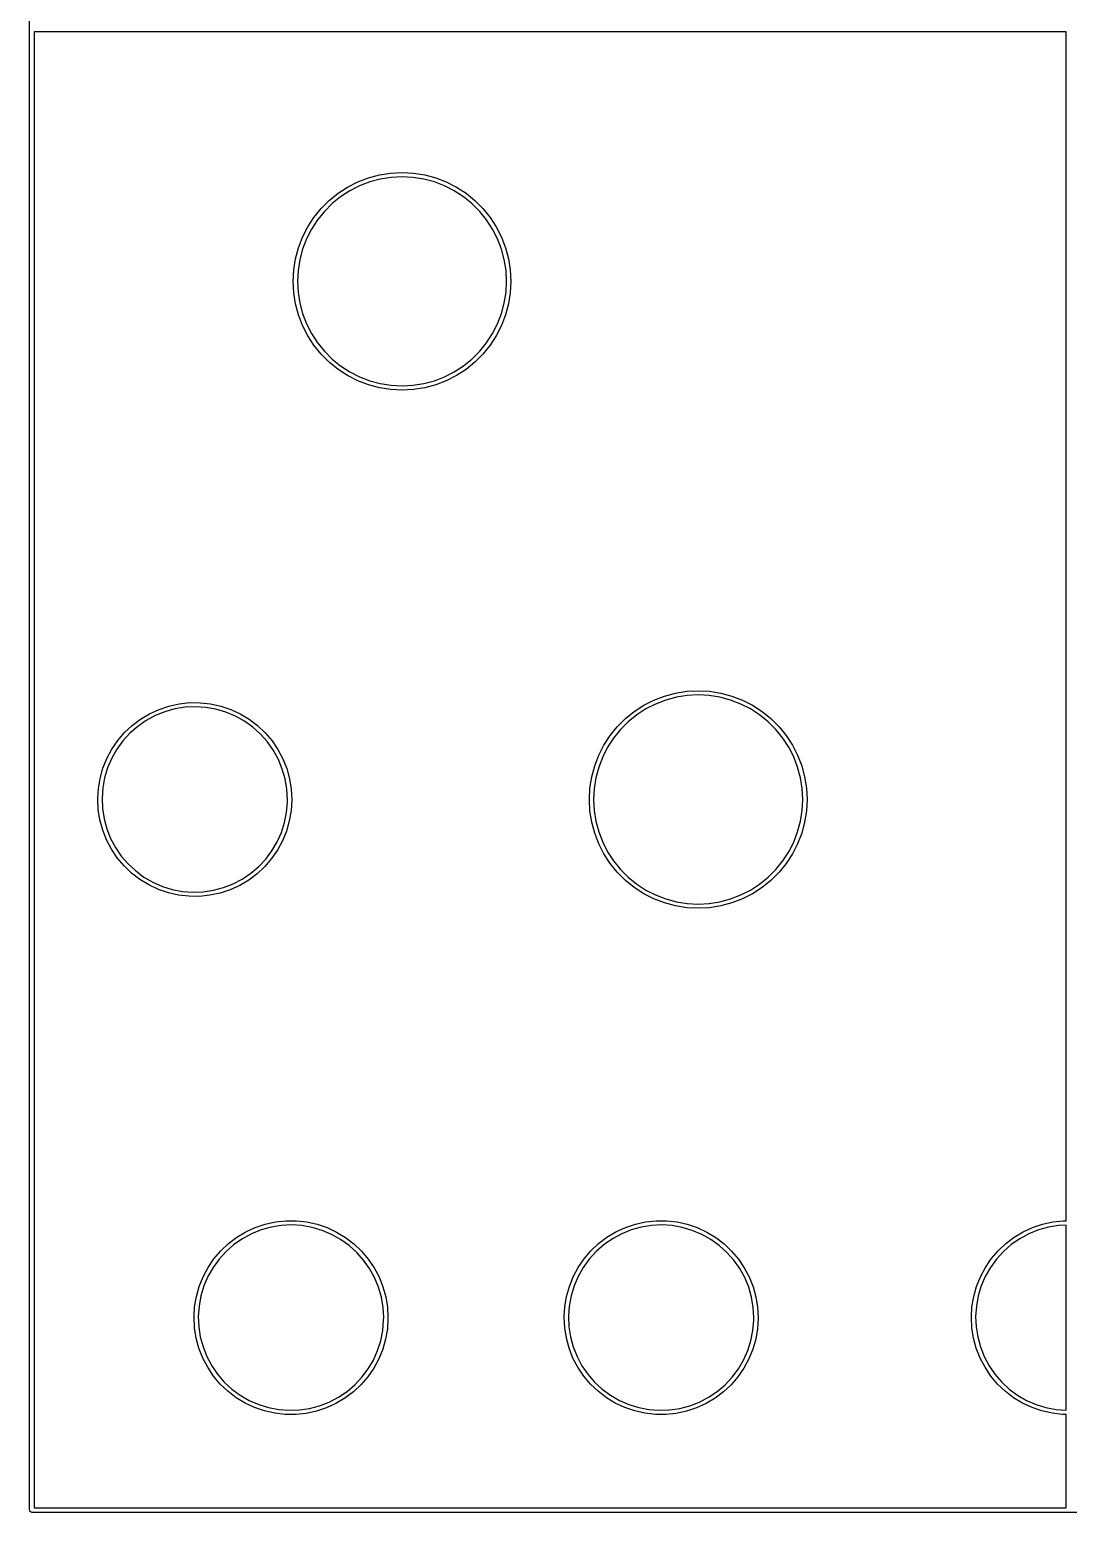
# Model space of a CAD drawing. Extents: x 0 to 70, y -100 to 0.
# Drawn here: x -0.1 to 35, y -100.1 to -50 of the extents above; entities that cross this region are included whole.
import ezdxf

# ---------------------------------------------------------------- set-up
doc = ezdxf.new("R2010")
doc.units = 0
doc.layers.add('BLACK', color=7, linetype='CONTINUOUS')

msp = doc.modelspace()

# ---------------------------------------------------------------- linework, layer by layer
at = {"layer": 'BLACK', "linetype": 'CONTINUOUS'}
for p, q in [((-0.075, -100), (-0.075, 0)), ((34.925, -50.075), (0.075, -50.075)), ((0.075, -50.075), (0.075, -99.925)), ((34.925, -90.2297), (34.925, -50.075)), ((11.0052, -55.1427), (11.3644, -55.0049)), ((11.3644, -55.0049), (11.7359, -54.9053)), ((11.7661, -55.0473), (11.4092, -55.1429)), ((11.7359, -54.9053), (12.1159, -54.8451)), ((12.131, -54.9895), (11.7661, -55.0473)), ((12.1159, -54.8451), (12.5, -54.825)), ((12.5, -54.9702), (12.131, -54.9895)), ((12.5, -54.825), (12.8841, -54.8451)), ((12.869, -54.9895), (12.5, -54.9702)), ((13.2339, -55.0473), (12.869, -54.9895)), ((12.8841, -54.8451), (13.2641, -54.9053)), ((13.5908, -55.1429), (13.2339, -55.0473)), ((13.2641, -54.9053), (13.6356, -55.0049)), ((13.6356, -55.0049), (13.9948, -55.1427)), ((10.0409, -55.7689), (10.3399, -55.5269)), ((10.3399, -55.5269), (10.6625, -55.3174)), ((10.7351, -55.4431), (10.4252, -55.6443)), ((10.6625, -55.3174), (11.0052, -55.1427)), ((11.0643, -55.2753), (10.7351, -55.4431)), ((11.4092, -55.1429), (11.0643, -55.2753)), ((13.9357, -55.2753), (13.5908, -55.1429)), ((14.2649, -55.4431), (13.9357, -55.2753)), ((13.9948, -55.1427), (14.3375, -55.3174)), ((14.5748, -55.6443), (14.2649, -55.4431)), ((14.3375, -55.3174), (14.6601, -55.5269)), ((14.6601, -55.5269), (14.9591, -55.7689)), ((9.52686, -56.3399), (9.76894, -56.0409)), ((9.76894, -56.0409), (10.0409, -55.7689)), ((10.1381, -55.8768), (9.87682, -56.1381)), ((10.4252, -55.6443), (10.1381, -55.8768)), ((14.8619, -55.8768), (14.5748, -55.6443)), ((15.1232, -56.1381), (14.8619, -55.8768)), ((14.9591, -55.7689), (15.2311, -56.0409)), ((15.2311, -56.0409), (15.4731, -56.3399)), ((9.31736, -56.6625), (9.52686, -56.3399)), ((9.6443, -56.4252), (9.44307, -56.7351)), ((9.87682, -56.1381), (9.6443, -56.4252)), ((15.3557, -56.4252), (15.1232, -56.1381)), ((15.5569, -56.7351), (15.3557, -56.4252)), ((15.4731, -56.3399), (15.6826, -56.6625)), ((9.00487, -57.3644), (9.14272, -57.0052)), ((9.14272, -57.0052), (9.31736, -56.6625)), ((9.27533, -57.0643), (9.14292, -57.4092)), ((9.44307, -56.7351), (9.27533, -57.0643)), ((15.7247, -57.0643), (15.5569, -56.7351)), ((15.6826, -56.6625), (15.8573, -57.0052)), ((15.8571, -57.4092), (15.7247, -57.0643)), ((15.8573, -57.0052), (15.9951, -57.3644)), ((8.90531, -57.7359), (9.00487, -57.3644)), ((9.14292, -57.4092), (9.0473, -57.7661)), ((15.9527, -57.7661), (15.8571, -57.4092)), ((15.9951, -57.3644), (16.0947, -57.7359)), ((8.84513, -58.1159), (8.90531, -57.7359)), ((9.0473, -57.7661), (8.9895, -58.131)), ((16.0105, -58.131), (15.9527, -57.7661)), ((16.0947, -57.7359), (16.1549, -58.1159)), ((8.825, -58.5), (8.84513, -58.1159)), ((8.84513, -58.8841), (8.825, -58.5)), ((8.9895, -58.131), (8.97016, -58.5)), ((8.97016, -58.5), (8.9895, -58.869)), ((16.0298, -58.5), (16.0105, -58.131)), ((16.0105, -58.869), (16.0298, -58.5)), ((16.1549, -58.1159), (16.175, -58.5)), ((16.175, -58.5), (16.1549, -58.8841)), ((8.90531, -59.2641), (8.84513, -58.8841)), ((8.9895, -58.869), (9.0473, -59.2339)), ((15.9527, -59.2339), (16.0105, -58.869)), ((16.1549, -58.8841), (16.0947, -59.2641)), ((9.00487, -59.6356), (8.90531, -59.2641)), ((9.0473, -59.2339), (9.14292, -59.5908)), ((15.8571, -59.5908), (15.9527, -59.2339)), ((16.0947, -59.2641), (15.9951, -59.6356)), ((9.14272, -59.9948), (9.00487, -59.6356)), ((9.31736, -60.3375), (9.14272, -59.9948)), ((9.14292, -59.5908), (9.27533, -59.9357)), ((9.27533, -59.9357), (9.44307, -60.2649)), ((15.5569, -60.2649), (15.7247, -59.9357)), ((15.8573, -59.9948), (15.6826, -60.3375)), ((15.7247, -59.9357), (15.8571, -59.5908)), ((15.9951, -59.6356), (15.8573, -59.9948)), ((9.52686, -60.6601), (9.31736, -60.3375)), ((9.44307, -60.2649), (9.6443, -60.5748)), ((9.6443, -60.5748), (9.87682, -60.8619)), ((15.1232, -60.8619), (15.3557, -60.5748)), ((15.3557, -60.5748), (15.5569, -60.2649)), ((15.6826, -60.3375), (15.4731, -60.6601)), ((9.76894, -60.9591), (9.52686, -60.6601)), ((10.0409, -61.2311), (9.76894, -60.9591)), ((9.87682, -60.8619), (10.1381, -61.1232)), ((14.8619, -61.1232), (15.1232, -60.8619)), ((15.2311, -60.9591), (14.9591, -61.2311)), ((15.4731, -60.6601), (15.2311, -60.9591)), ((10.3399, -61.4731), (10.0409, -61.2311)), ((10.1381, -61.1232), (10.4252, -61.3557)), ((10.6625, -61.6826), (10.3399, -61.4731)), ((10.4252, -61.3557), (10.7351, -61.5569)), ((10.7351, -61.5569), (11.0643, -61.7247)), ((13.9357, -61.7247), (14.2649, -61.5569)), ((14.2649, -61.5569), (14.5748, -61.3557)), ((14.6601, -61.4731), (14.3375, -61.6826)), ((14.5748, -61.3557), (14.8619, -61.1232)), ((14.9591, -61.2311), (14.6601, -61.4731)), ((11.0052, -61.8573), (10.6625, -61.6826)), ((11.3644, -61.9951), (11.0052, -61.8573)), ((11.0643, -61.7247), (11.4092, -61.8571)), ((11.7359, -62.0947), (11.3644, -61.9951)), ((11.4092, -61.8571), (11.7661, -61.9527)), ((11.7661, -61.9527), (12.131, -62.0105)), ((12.131, -62.0105), (12.5, -62.0298)), ((12.5, -62.0298), (12.869, -62.0105)), ((12.869, -62.0105), (13.2339, -61.9527)), ((13.2339, -61.9527), (13.5908, -61.8571)), ((13.6356, -61.9951), (13.2641, -62.0947)), ((13.5908, -61.8571), (13.9357, -61.7247)), ((13.9948, -61.8573), (13.6356, -61.9951)), ((14.3375, -61.6826), (13.9948, -61.8573)), ((12.1159, -62.1549), (11.7359, -62.0947)), ((12.5, -62.175), (12.1159, -62.1549)), ((12.8841, -62.1549), (12.5, -62.175)), ((13.2641, -62.0947), (12.8841, -62.1549)), ((21.0052, -72.6427), (21.3644, -72.5049)), ((21.3644, -72.5049), (21.7359, -72.4053)), ((21.7661, -72.5473), (21.4092, -72.6429)), ((21.7359, -72.4053), (22.1159, -72.3451)), ((22.131, -72.4895), (21.7661, -72.5473)), ((22.1159, -72.3451), (22.5, -72.325)), ((22.5, -72.4702), (22.131, -72.4895)), ((22.5, -72.325), (22.8841, -72.3451)), ((22.869, -72.4895), (22.5, -72.4702)), ((23.2339, -72.5473), (22.869, -72.4895)), ((22.8841, -72.3451), (23.2641, -72.4053)), ((23.5908, -72.6429), (23.2339, -72.5473)), ((23.2641, -72.4053), (23.6356, -72.5049)), ((23.6356, -72.5049), (23.9948, -72.6427)), ((3.66864, -73.2849), (3.97258, -73.103)), ((3.97258, -73.103), (4.29439, -72.955)), ((4.49133, -73.0371), (4.16734, -73.168)), ((4.29439, -72.955), (4.6303, -72.8426)), ((4.82789, -72.9431), (4.49133, -73.0371)), ((4.6303, -72.8426), (4.97639, -72.7671)), ((5.17283, -72.8872), (4.82789, -72.9431)), ((4.97639, -72.7671), (5.3286, -72.7295)), ((5.52185, -72.8702), (5.17283, -72.8872)), ((5.3286, -72.7295), (5.68281, -72.7301)), ((5.87059, -72.8921), (5.52185, -72.8702)), ((5.68281, -72.7301), (6.03489, -72.769)), ((6.21472, -72.9528), (5.87059, -72.8921)), ((6.03489, -72.769), (6.38071, -72.8456)), ((6.54994, -73.0514), (6.21472, -72.9528)), ((6.38071, -72.8456), (6.71623, -72.9592)), ((6.87207, -73.1868), (6.54994, -73.0514)), ((6.71623, -72.9592), (7.03752, -73.1083)), ((7.03752, -73.1083), (7.34082, -73.2913)), ((20.0409, -73.2689), (20.3399, -73.0269)), ((20.3399, -73.0269), (20.6625, -72.8174)), ((20.7351, -72.9431), (20.4252, -73.1443)), ((20.6625, -72.8174), (21.0052, -72.6427)), ((21.0643, -72.7753), (20.7351, -72.9431)), ((21.4092, -72.6429), (21.0643, -72.7753)), ((23.9357, -72.7753), (23.5908, -72.6429)), ((24.2649, -72.9431), (23.9357, -72.7753)), ((23.9948, -72.6427), (24.3375, -72.8174)), ((24.5748, -73.1443), (24.2649, -72.9431)), ((24.3375, -72.8174), (24.6601, -73.0269)), ((24.6601, -73.0269), (24.9591, -73.2689)), ((3.12834, -73.7415), (3.38613, -73.4986)), ((3.57303, -73.5336), (3.31011, -73.7638)), ((3.38613, -73.4986), (3.66864, -73.2849)), ((3.85996, -73.3342), (3.57303, -73.5336)), ((4.16734, -73.168), (3.85996, -73.3342)), ((7.1771, -73.3573), (6.87207, -73.1868)), ((7.46122, -73.5607), (7.1771, -73.3573)), ((7.34082, -73.2913), (7.62259, -73.506)), ((7.7209, -73.7945), (7.46122, -73.5607)), ((7.62259, -73.506), (7.87953, -73.7498)), ((19.5269, -73.8399), (19.7689, -73.5409)), ((19.7689, -73.5409), (20.0409, -73.2689)), ((20.1381, -73.3768), (19.8768, -73.6381)), ((20.4252, -73.1443), (20.1381, -73.3768)), ((24.8619, -73.3768), (24.5748, -73.1443)), ((25.1232, -73.6381), (24.8619, -73.3768)), ((24.9591, -73.2689), (25.2311, -73.5409)), ((25.2311, -73.5409), (25.4731, -73.8399)), ((2.69868, -74.3035), (2.89829, -74.0108)), ((3.07448, -74.0218), (2.86909, -74.3045)), ((2.89829, -74.0108), (3.12834, -73.7415)), ((3.31011, -73.7638), (3.07448, -74.0218)), ((7.9529, -74.0559), (7.7209, -73.7945)), ((7.87953, -73.7498), (8.10863, -74.0199)), ((8.15433, -74.3414), (7.9529, -74.0559)), ((8.10863, -74.0199), (8.30722, -74.3132)), ((19.3174, -74.1625), (19.5269, -73.8399)), ((19.6443, -73.9252), (19.4431, -74.2351)), ((19.8768, -73.6381), (19.6443, -73.9252)), ((25.3557, -73.9252), (25.1232, -73.6381)), ((25.5569, -74.2351), (25.3557, -73.9252)), ((25.4731, -73.8399), (25.6826, -74.1625)), ((2.53184, -74.6159), (2.69868, -74.3035)), ((2.69649, -74.6083), (2.55883, -74.9295)), ((2.86909, -74.3045), (2.69649, -74.6083)), ((8.32267, -74.6476), (8.15433, -74.3414)), ((8.30722, -74.3132), (8.47297, -74.6263)), ((19.0049, -74.8644), (19.1427, -74.5052)), ((19.1427, -74.5052), (19.3174, -74.1625)), ((19.2753, -74.5643), (19.1429, -74.9092)), ((19.4431, -74.2351), (19.2753, -74.5643)), ((25.7247, -74.5643), (25.5569, -74.2351)), ((25.6826, -74.1625), (25.8573, -74.5052)), ((25.8571, -74.9092), (25.7247, -74.5643)), ((25.8573, -74.5052), (25.9951, -74.8644)), ((2.30387, -75.2856), (2.39972, -74.9446)), ((2.39972, -74.9446), (2.53184, -74.6159)), ((2.55883, -74.9295), (2.45784, -75.264)), ((8.45583, -74.9707), (8.32267, -74.6476)), ((8.55214, -75.3066), (8.45583, -74.9707)), ((8.47297, -74.6263), (8.60394, -74.9554)), ((8.60394, -74.9554), (8.6986, -75.2967)), ((18.9053, -75.2359), (19.0049, -74.8644)), ((19.1429, -74.9092), (19.0473, -75.2661)), ((25.9527, -75.2661), (25.8571, -74.9092)), ((25.9951, -74.8644), (26.0947, -75.2359)), ((2.24541, -75.6349), (2.30387, -75.2856)), ((2.39476, -75.6077), (2.37038, -75.9563)), ((2.45784, -75.264), (2.39476, -75.6077)), ((8.61042, -75.6511), (8.55214, -75.3066)), ((8.6986, -75.2967), (8.75584, -75.6463)), ((18.8451, -75.6159), (18.9053, -75.2359)), ((19.0473, -75.2661), (18.9895, -75.631)), ((26.0105, -75.631), (25.9527, -75.2661)), ((26.0947, -75.2359), (26.1549, -75.6159)), ((2.22502, -75.9886), (2.22688, -75.9563)), ((2.24294, -76.3423), (2.22502, -75.9886)), ((2.22688, -75.9563), (2.24541, -75.6349)), ((2.37038, -75.9563), (2.38501, -76.3054)), ((8.59946, -76.4356), (8.6287, -76.0874)), ((8.62992, -76), (8.61042, -75.6511)), ((8.6287, -76.0874), (8.62992, -76)), ((8.77492, -76.0229), (8.7533, -76.3764)), ((8.75584, -75.6463), (8.775, -76)), ((8.775, -76), (8.77492, -76.0229)), ((18.825, -76), (18.8451, -75.6159)), ((18.8451, -76.3841), (18.825, -76)), ((18.9895, -75.631), (18.9702, -76)), ((18.9702, -76), (18.9895, -76.369)), ((26.0298, -76), (26.0105, -75.631)), ((26.0105, -76.369), (26.0298, -76)), ((26.1549, -75.6159), (26.175, -76)), ((26.175, -76), (26.1549, -76.3841)), ((2.29896, -76.6921), (2.24294, -76.3423)), ((2.38501, -76.3054), (2.43847, -76.6507)), ((8.53159, -76.7784), (8.59946, -76.4356)), ((8.7533, -76.3764), (8.69361, -76.7256)), ((18.9053, -76.7641), (18.8451, -76.3841)), ((18.9895, -76.369), (19.0473, -76.7339)), ((25.9527, -76.7339), (26.0105, -76.369)), ((26.1549, -76.3841), (26.0947, -76.7641)), ((2.39243, -77.0338), (2.29896, -76.6921)), ((2.52225, -77.3633), (2.39243, -77.0338)), ((2.43847, -76.6507), (2.53009, -76.988)), ((2.53009, -76.988), (2.65873, -77.3129)), ((8.28381, -77.4307), (8.42593, -77.1115)), ((8.42593, -77.1115), (8.53159, -76.7784)), ((8.59657, -77.0662), (8.46331, -77.3944)), ((8.69361, -76.7256), (8.59657, -77.0662)), ((19.0049, -77.1356), (18.9053, -76.7641)), ((19.0473, -76.7339), (19.1429, -77.0908)), ((19.1429, -77.0908), (19.2753, -77.4357)), ((25.7247, -77.4357), (25.8571, -77.0908)), ((25.8571, -77.0908), (25.9527, -76.7339)), ((26.0947, -76.7641), (25.9951, -77.1356)), ((2.68691, -77.6769), (2.52225, -77.3633)), ((2.65873, -77.3129), (2.82278, -77.6214)), ((8.10698, -77.7321), (8.28381, -77.4307)), ((8.46331, -77.3944), (8.29538, -77.7063)), ((19.1427, -77.4948), (19.0049, -77.1356)), ((19.3174, -77.8375), (19.1427, -77.4948)), ((19.2753, -77.4357), (19.4431, -77.7649)), ((25.5569, -77.7649), (25.7247, -77.4357)), ((25.8573, -77.4948), (25.6826, -77.8375)), ((25.9951, -77.1356), (25.8573, -77.4948)), ((2.88447, -77.9709), (2.68691, -77.6769)), ((2.82278, -77.6214), (3.02019, -77.9097)), ((3.11263, -78.2419), (2.88447, -77.9709)), ((3.02019, -77.9097), (3.24852, -78.1742)), ((7.65846, -78.2666), (7.89766, -78.0119)), ((8.09475, -77.9982), (7.86376, -78.2668)), ((7.89766, -78.0119), (8.10698, -77.7321)), ((8.29538, -77.7063), (8.09475, -77.9982)), ((19.5269, -78.1601), (19.3174, -77.8375)), ((19.4431, -77.7649), (19.6443, -78.0748)), ((19.6443, -78.0748), (19.8768, -78.3619)), ((25.1232, -78.3619), (25.3557, -78.0748)), ((25.3557, -78.0748), (25.5569, -77.7649)), ((25.6826, -77.8375), (25.4731, -78.1601)), ((3.36871, -78.4866), (3.11263, -78.2419)), ((3.24852, -78.1742), (3.50491, -78.4116)), ((3.64973, -78.7022), (3.36871, -78.4866)), ((3.50491, -78.4116), (3.78617, -78.619)), ((7.10265, -78.6885), (7.39235, -78.4931)), ((7.60513, -78.5088), (7.32187, -78.7215)), ((7.39235, -78.4931), (7.65846, -78.2666)), ((7.86376, -78.2668), (7.60513, -78.5088)), ((19.7689, -78.4591), (19.5269, -78.1601)), ((20.0409, -78.7311), (19.7689, -78.4591)), ((19.8768, -78.3619), (20.1381, -78.6232)), ((24.8619, -78.6232), (25.1232, -78.3619)), ((25.2311, -78.4591), (24.9591, -78.7311)), ((25.4731, -78.1601), (25.2311, -78.4591)), ((3.9524, -78.8863), (3.64973, -78.7022)), ((3.78617, -78.619), (4.08879, -78.7937)), ((4.27316, -79.0365), (3.9524, -78.8863)), ((4.08879, -78.7937), (4.409, -78.9336)), ((4.60828, -79.1513), (4.27316, -79.0365)), ((4.409, -78.9336), (4.7428, -79.037)), ((4.7428, -79.037), (5.08605, -79.1024)), ((5.08605, -79.1024), (5.43445, -79.1292)), ((5.43445, -79.1292), (5.78367, -79.117)), ((5.78367, -79.117), (6.12936, -79.066)), ((6.12936, -79.066), (6.4672, -78.9767)), ((6.69497, -79.0492), (6.35867, -79.1604)), ((6.4672, -78.9767), (6.79298, -78.8504)), ((7.01729, -78.9023), (6.69497, -79.0492)), ((6.79298, -78.8504), (7.10265, -78.6885)), ((7.32187, -78.7215), (7.01729, -78.9023)), ((20.3399, -78.9731), (20.0409, -78.7311)), ((20.1381, -78.6232), (20.4252, -78.8557)), ((20.6625, -79.1826), (20.3399, -78.9731)), ((20.4252, -78.8557), (20.7351, -79.0569)), ((20.7351, -79.0569), (21.0643, -79.2247)), ((23.9357, -79.2247), (24.2649, -79.0569)), ((24.2649, -79.0569), (24.5748, -78.8557)), ((24.6601, -78.9731), (24.3375, -79.1826)), ((24.5748, -78.8557), (24.8619, -78.6232)), ((24.9591, -78.7311), (24.6601, -78.9731)), ((4.95383, -79.2291), (4.60828, -79.1513)), ((5.30577, -79.2692), (4.95383, -79.2291)), ((5.65998, -79.2711), (5.30577, -79.2692)), ((6.01232, -79.2347), (5.65998, -79.2711)), ((6.35867, -79.1604), (6.01232, -79.2347)), ((21.0052, -79.3573), (20.6625, -79.1826)), ((21.3644, -79.4951), (21.0052, -79.3573)), ((21.0643, -79.2247), (21.4092, -79.3571)), ((21.7359, -79.5947), (21.3644, -79.4951)), ((21.4092, -79.3571), (21.7661, -79.4527)), ((22.1159, -79.6549), (21.7359, -79.5947)), ((21.7661, -79.4527), (22.131, -79.5105)), ((22.131, -79.5105), (22.5, -79.5298)), ((22.5, -79.5298), (22.869, -79.5105)), ((22.869, -79.5105), (23.2339, -79.4527)), ((23.2641, -79.5947), (22.8841, -79.6549)), ((23.2339, -79.4527), (23.5908, -79.3571)), ((23.6356, -79.4951), (23.2641, -79.5947)), ((23.5908, -79.3571), (23.9357, -79.2247)), ((23.9948, -79.3573), (23.6356, -79.4951)), ((24.3375, -79.1826), (23.9948, -79.3573)), ((22.5, -79.675), (22.1159, -79.6549)), ((22.8841, -79.6549), (22.5, -79.675)), ((6.91864, -90.7849), (7.22258, -90.603)), ((7.22258, -90.603), (7.54439, -90.455)), ((7.74133, -90.5371), (7.41734, -90.668)), ((7.54439, -90.455), (7.8803, -90.3426)), ((8.07789, -90.4431), (7.74133, -90.5371)), ((7.8803, -90.3426), (8.22639, -90.2671)), ((8.42283, -90.3872), (8.07789, -90.4431)), ((8.22639, -90.2671), (8.5786, -90.2295)), ((8.77185, -90.3702), (8.42283, -90.3872)), ((8.5786, -90.2295), (8.93281, -90.2301)), ((9.12059, -90.3921), (8.77185, -90.3702)), ((8.93281, -90.2301), (9.28489, -90.269)), ((9.46472, -90.4528), (9.12059, -90.3921)), ((9.28489, -90.269), (9.63071, -90.3456)), ((9.79994, -90.5514), (9.46472, -90.4528)), ((9.63071, -90.3456), (9.96623, -90.4592)), ((10.1221, -90.6868), (9.79994, -90.5514)), ((9.96623, -90.4592), (10.2875, -90.6083)), ((10.2875, -90.6083), (10.5908, -90.7913)), ((19.4186, -90.7849), (19.7226, -90.603)), ((19.7226, -90.603), (20.0444, -90.455)), ((20.2413, -90.5371), (19.9173, -90.668)), ((20.0444, -90.455), (20.3803, -90.3426)), ((20.5779, -90.4431), (20.2413, -90.5371)), ((20.3803, -90.3426), (20.7264, -90.2671)), ((20.9228, -90.3872), (20.5779, -90.4431)), ((20.7264, -90.2671), (21.0786, -90.2295)), ((21.2719, -90.3702), (20.9228, -90.3872)), ((21.0786, -90.2295), (21.4328, -90.2301)), ((21.6206, -90.3921), (21.2719, -90.3702)), ((21.4328, -90.2301), (21.7849, -90.269)), ((21.9647, -90.4528), (21.6206, -90.3921)), ((21.7849, -90.269), (22.1307, -90.3456)), ((22.2999, -90.5514), (21.9647, -90.4528)), ((22.1307, -90.3456), (22.4662, -90.4592)), ((22.6221, -90.6868), (22.2999, -90.5514)), ((22.4662, -90.4592), (22.7875, -90.6083)), ((22.7875, -90.6083), (23.0908, -90.7913)), ((33.1686, -90.7849), (33.4726, -90.603)), ((33.4726, -90.603), (33.7944, -90.455)), ((33.9913, -90.5371), (33.6673, -90.668)), ((33.7944, -90.455), (34.1303, -90.3426)), ((34.3279, -90.4431), (33.9913, -90.5371)), ((34.1303, -90.3426), (34.4764, -90.2671)), ((34.6728, -90.3872), (34.3279, -90.4431)), ((34.4764, -90.2671), (34.8286, -90.2295)), ((34.925, -90.3749), (34.6728, -90.3872)), ((34.8286, -90.2295), (34.925, -90.2297)), ((34.925, -96.6285), (34.925, -90.3749)), ((6.37834, -91.2415), (6.63613, -90.9986)), ((6.82303, -91.0336), (6.56011, -91.2638)), ((6.63613, -90.9986), (6.91864, -90.7849)), ((7.10996, -90.8342), (6.82303, -91.0336)), ((7.41734, -90.668), (7.10996, -90.8342)), ((10.4271, -90.8573), (10.1221, -90.6868)), ((10.7112, -91.0607), (10.4271, -90.8573)), ((10.5908, -90.7913), (10.8726, -91.006)), ((10.9709, -91.2945), (10.7112, -91.0607)), ((10.8726, -91.006), (11.1295, -91.2498)), ((18.8783, -91.2415), (19.1361, -90.9986)), ((19.323, -91.0336), (19.0601, -91.2638)), ((19.1361, -90.9986), (19.4186, -90.7849)), ((19.61, -90.8342), (19.323, -91.0336)), ((19.9173, -90.668), (19.61, -90.8342)), ((22.9271, -90.8573), (22.6221, -90.6868)), ((23.2112, -91.0607), (22.9271, -90.8573)), ((23.0908, -90.7913), (23.3726, -91.006)), ((23.4709, -91.2945), (23.2112, -91.0607)), ((23.3726, -91.006), (23.6295, -91.2498)), ((32.6283, -91.2415), (32.8861, -90.9986)), ((33.073, -91.0336), (32.8101, -91.2638)), ((32.8861, -90.9986), (33.1686, -90.7849)), ((33.36, -90.8342), (33.073, -91.0336)), ((33.6673, -90.668), (33.36, -90.8342)), ((5.94868, -91.8035), (6.14829, -91.5108)), ((6.32448, -91.5218), (6.11909, -91.8045)), ((6.14829, -91.5108), (6.37834, -91.2415)), ((6.56011, -91.2638), (6.32448, -91.5218)), ((11.2029, -91.5559), (10.9709, -91.2945)), ((11.1295, -91.2498), (11.3586, -91.5199)), ((11.4043, -91.8414), (11.2029, -91.5559)), ((11.3586, -91.5199), (11.5572, -91.8132)), ((18.4487, -91.8035), (18.6483, -91.5108)), ((18.8245, -91.5218), (18.6191, -91.8045)), ((18.6483, -91.5108), (18.8783, -91.2415)), ((19.0601, -91.2638), (18.8245, -91.5218)), ((23.7029, -91.5559), (23.4709, -91.2945)), ((23.6295, -91.2498), (23.8586, -91.5199)), ((23.9043, -91.8414), (23.7029, -91.5559)), ((23.8586, -91.5199), (24.0572, -91.8132)), ((32.1987, -91.8035), (32.3983, -91.5108)), ((32.5745, -91.5218), (32.3691, -91.8045)), ((32.3983, -91.5108), (32.6283, -91.2415)), ((32.8101, -91.2638), (32.5745, -91.5218)), ((5.64972, -92.4446), (5.78184, -92.1159)), ((5.78184, -92.1159), (5.94868, -91.8035)), ((5.94649, -92.1083), (5.80883, -92.4295)), ((6.11909, -91.8045), (5.94649, -92.1083)), ((11.5727, -92.1476), (11.4043, -91.8414)), ((11.5572, -91.8132), (11.723, -92.1263)), ((11.723, -92.1263), (11.8539, -92.4554)), ((18.1497, -92.4446), (18.2818, -92.1159)), ((18.2818, -92.1159), (18.4487, -91.8035)), ((18.4465, -92.1083), (18.3088, -92.4295)), ((18.6191, -91.8045), (18.4465, -92.1083)), ((24.0727, -92.1476), (23.9043, -91.8414)), ((24.0572, -91.8132), (24.223, -92.1263)), ((24.223, -92.1263), (24.3539, -92.4554)), ((31.8997, -92.4446), (32.0318, -92.1159)), ((32.0318, -92.1159), (32.1987, -91.8035)), ((32.1965, -92.1083), (32.0588, -92.4295)), ((32.3691, -91.8045), (32.1965, -92.1083)), ((5.55387, -92.7856), (5.64972, -92.4446)), ((5.80883, -92.4295), (5.70784, -92.764)), ((11.7058, -92.4707), (11.5727, -92.1476)), ((11.8021, -92.8066), (11.7058, -92.4707)), ((11.8539, -92.4554), (11.9486, -92.7967)), ((18.0539, -92.7856), (18.1497, -92.4446)), ((18.3088, -92.4295), (18.2078, -92.764)), ((24.2058, -92.4707), (24.0727, -92.1476)), ((24.3021, -92.8066), (24.2058, -92.4707)), ((24.3539, -92.4554), (24.4486, -92.7967)), ((31.8039, -92.7856), (31.8997, -92.4446)), ((32.0588, -92.4295), (31.9578, -92.764)), ((5.47688, -93.4563), (5.49541, -93.1349)), ((5.49541, -93.1349), (5.55387, -92.7856)), ((5.64476, -93.1077), (5.62038, -93.4563)), ((5.70784, -92.764), (5.64476, -93.1077)), ((11.8604, -93.1511), (11.8021, -92.8066)), ((11.9486, -92.7967), (12.0058, -93.1463)), ((17.9769, -93.4563), (17.9954, -93.1349)), ((17.9954, -93.1349), (18.0539, -92.7856)), ((18.1448, -93.1077), (18.1204, -93.4563)), ((18.2078, -92.764), (18.1448, -93.1077)), ((24.3604, -93.1511), (24.3021, -92.8066)), ((24.4486, -92.7967), (24.5058, -93.1463)), ((31.7269, -93.4563), (31.7454, -93.1349)), ((31.7454, -93.1349), (31.8039, -92.7856)), ((31.8948, -93.1077), (31.8704, -93.4563)), ((31.9578, -92.764), (31.8948, -93.1077)), ((5.47502, -93.4886), (5.47688, -93.4563)), ((5.49294, -93.8423), (5.47502, -93.4886)), ((5.62038, -93.4563), (5.63501, -93.8054)), ((11.8495, -93.9356), (11.8787, -93.5874)), ((11.8799, -93.5), (11.8604, -93.1511)), ((11.8787, -93.5874), (11.8799, -93.5)), ((12.0249, -93.5229), (12.0033, -93.8764)), ((12.0058, -93.1463), (12.025, -93.5)), ((12.025, -93.5), (12.0249, -93.5229)), ((17.975, -93.4886), (17.9769, -93.4563)), ((17.9929, -93.8423), (17.975, -93.4886)), ((18.1204, -93.4563), (18.135, -93.8054)), ((24.3495, -93.9356), (24.3787, -93.5874)), ((24.3799, -93.5), (24.3604, -93.1511)), ((24.3787, -93.5874), (24.3799, -93.5)), ((24.5249, -93.5229), (24.5033, -93.8764)), ((24.5058, -93.1463), (24.525, -93.5)), ((24.525, -93.5), (24.5249, -93.5229)), ((31.725, -93.4886), (31.7269, -93.4563)), ((31.7429, -93.8423), (31.725, -93.4886)), ((31.8704, -93.4563), (31.885, -93.8054)), ((5.54896, -94.1921), (5.49294, -93.8423)), ((5.63501, -93.8054), (5.68847, -94.1507)), ((11.7816, -94.2784), (11.8495, -93.9356)), ((12.0033, -93.8764), (11.9436, -94.2256)), ((18.049, -94.1921), (17.9929, -93.8423)), ((18.135, -93.8054), (18.1885, -94.1507)), ((24.2816, -94.2784), (24.3495, -93.9356)), ((24.5033, -93.8764), (24.4436, -94.2256)), ((31.799, -94.1921), (31.7429, -93.8423)), ((31.885, -93.8054), (31.9385, -94.1507)), ((5.64243, -94.5338), (5.54896, -94.1921)), ((5.77225, -94.8633), (5.64243, -94.5338)), ((5.68847, -94.1507), (5.78009, -94.488)), ((5.78009, -94.488), (5.90872, -94.8129)), ((11.5338, -94.9307), (11.6759, -94.6115)), ((11.6759, -94.6115), (11.7816, -94.2784)), ((11.8466, -94.5662), (11.7133, -94.8944)), ((11.9436, -94.2256), (11.8466, -94.5662)), ((18.1424, -94.5338), (18.049, -94.1921)), ((18.2723, -94.8633), (18.1424, -94.5338)), ((18.1885, -94.1507), (18.2801, -94.488)), ((18.2801, -94.488), (18.4087, -94.8129)), ((24.0338, -94.9307), (24.1759, -94.6115)), ((24.1759, -94.6115), (24.2816, -94.2784)), ((24.3466, -94.5662), (24.2133, -94.8944)), ((24.4436, -94.2256), (24.3466, -94.5662)), ((31.8924, -94.5338), (31.799, -94.1921)), ((32.0223, -94.8633), (31.8924, -94.5338)), ((31.9385, -94.1507), (32.0301, -94.488)), ((32.0301, -94.488), (32.1587, -94.8129)), ((5.93691, -95.1769), (5.77225, -94.8633)), ((5.90872, -94.8129), (6.07278, -95.1214)), ((6.07278, -95.1214), (6.27019, -95.4097)), ((11.357, -95.2321), (11.5338, -94.9307)), ((11.7133, -94.8944), (11.5454, -95.2063)), ((18.4369, -95.1769), (18.2723, -94.8633)), ((18.4087, -94.8129), (18.5728, -95.1214)), ((18.5728, -95.1214), (18.7702, -95.4097)), ((23.857, -95.2321), (24.0338, -94.9307)), ((24.2133, -94.8944), (24.0454, -95.2063)), ((32.1869, -95.1769), (32.0223, -94.8633)), ((32.1587, -94.8129), (32.3228, -95.1214)), ((32.3228, -95.1214), (32.5202, -95.4097)), ((6.13447, -95.4709), (5.93691, -95.1769)), ((6.36263, -95.7419), (6.13447, -95.4709)), ((6.27019, -95.4097), (6.49852, -95.6742)), ((10.9085, -95.7666), (11.1477, -95.5119)), ((11.3447, -95.4982), (11.1138, -95.7668)), ((11.1477, -95.5119), (11.357, -95.2321)), ((11.5454, -95.2063), (11.3447, -95.4982)), ((18.6345, -95.4709), (18.4369, -95.1769)), ((18.8626, -95.7419), (18.6345, -95.4709)), ((18.7702, -95.4097), (18.9985, -95.6742)), ((23.4085, -95.7666), (23.6477, -95.5119)), ((23.8447, -95.4982), (23.6138, -95.7668)), ((23.6477, -95.5119), (23.857, -95.2321)), ((24.0454, -95.2063), (23.8447, -95.4982)), ((32.3845, -95.4709), (32.1869, -95.1769)), ((32.6126, -95.7419), (32.3845, -95.4709)), ((32.5202, -95.4097), (32.7485, -95.6742)), ((6.61871, -95.9866), (6.36263, -95.7419)), ((6.49852, -95.6742), (6.75491, -95.9116)), ((6.89973, -96.2022), (6.61871, -95.9866)), ((6.75491, -95.9116), (7.03617, -96.119)), ((7.03617, -96.119), (7.33879, -96.2937)), ((10.3527, -96.1885), (10.6423, -95.9931)), ((10.8551, -96.0088), (10.5719, -96.2215)), ((10.6423, -95.9931), (10.9085, -95.7666)), ((11.1138, -95.7668), (10.8551, -96.0088)), ((19.1187, -95.9866), (18.8626, -95.7419)), ((18.9985, -95.6742), (19.2549, -95.9116)), ((19.3997, -96.2022), (19.1187, -95.9866)), ((19.2549, -95.9116), (19.5362, -96.119)), ((19.5362, -96.119), (19.8388, -96.2937)), ((22.8527, -96.1885), (23.1423, -95.9931)), ((23.3551, -96.0088), (23.0719, -96.2215)), ((23.1423, -95.9931), (23.4085, -95.7666)), ((23.6138, -95.7668), (23.3551, -96.0088)), ((32.8687, -95.9866), (32.6126, -95.7419)), ((32.7485, -95.6742), (33.0049, -95.9116)), ((33.1497, -96.2022), (32.8687, -95.9866)), ((33.0049, -95.9116), (33.2862, -96.119)), ((33.2862, -96.119), (33.5888, -96.2937)), ((7.2024, -96.3863), (6.89973, -96.2022)), ((7.52316, -96.5365), (7.2024, -96.3863)), ((7.33879, -96.2937), (7.659, -96.4336)), ((7.85828, -96.6513), (7.52316, -96.5365)), ((7.659, -96.4336), (7.9928, -96.537)), ((7.9928, -96.537), (8.33605, -96.6024)), ((8.33605, -96.6024), (8.68445, -96.6292)), ((8.68445, -96.6292), (9.03367, -96.617)), ((9.03367, -96.617), (9.37936, -96.566)), ((9.37936, -96.566), (9.7172, -96.4767)), ((9.94497, -96.5492), (9.60867, -96.6604)), ((9.7172, -96.4767), (10.043, -96.3504)), ((10.2673, -96.4023), (9.94497, -96.5492)), ((10.043, -96.3504), (10.3527, -96.1885)), ((10.5719, -96.2215), (10.2673, -96.4023)), ((19.7024, -96.3863), (19.3997, -96.2022)), ((20.0232, -96.5365), (19.7024, -96.3863)), ((19.8388, -96.2937), (20.159, -96.4336)), ((20.3583, -96.6513), (20.0232, -96.5365)), ((20.159, -96.4336), (20.4928, -96.537)), ((20.4928, -96.537), (20.836, -96.6024)), ((20.836, -96.6024), (21.1845, -96.6292)), ((21.1845, -96.6292), (21.5337, -96.617)), ((21.5337, -96.617), (21.8794, -96.566)), ((21.8794, -96.566), (22.2172, -96.4767)), ((22.445, -96.5492), (22.1087, -96.6604)), ((22.2172, -96.4767), (22.543, -96.3504)), ((22.7673, -96.4023), (22.445, -96.5492)), ((22.543, -96.3504), (22.8527, -96.1885)), ((23.0719, -96.2215), (22.7673, -96.4023)), ((33.4524, -96.3863), (33.1497, -96.2022)), ((33.7732, -96.5365), (33.4524, -96.3863)), ((33.5888, -96.2937), (33.909, -96.4336)), ((34.1083, -96.6513), (33.7732, -96.5365)), ((33.909, -96.4336), (34.2428, -96.537)), ((34.2428, -96.537), (34.586, -96.6024)), ((34.586, -96.6024), (34.925, -96.6285)), ((8.20383, -96.7291), (7.85828, -96.6513)), ((8.55577, -96.7692), (8.20383, -96.7291)), ((8.90998, -96.7711), (8.55577, -96.7692)), ((9.26232, -96.7347), (8.90998, -96.7711)), ((9.60867, -96.6604), (9.26232, -96.7347)), ((20.7038, -96.7291), (20.3583, -96.6513)), ((21.0558, -96.7692), (20.7038, -96.7291)), ((21.41, -96.7711), (21.0558, -96.7692)), ((21.7623, -96.7347), (21.41, -96.7711)), ((22.1087, -96.6604), (21.7623, -96.7347)), ((34.4538, -96.7291), (34.1083, -96.6513)), ((34.8058, -96.7692), (34.4538, -96.7291)), ((34.925, -96.7699), (34.8058, -96.7692)), ((34.925, -99.925), (34.925, -96.7699)), ((-0.06834, -100.018), (-0.075, -100)), ((-0.06495, -100.037), (-0.06834, -100.018)), ((-0.05977, -100.042), (-0.06495, -100.037)), ((-0.05745, -100.048), (-0.05977, -100.042)), ((-0.04058, -100.058), (-0.05745, -100.048)), ((-0.02565, -100.07), (-0.04058, -100.058)), ((-0.01591, -100.072), (-0.02565, -100.07)), ((-0.01302, -100.074), (-0.01591, -100.072)), ((-0.00974, -100.073), (-0.01302, -100.074)), ((0, -100.075), (-0.00974, -100.073)), ((70, -100.075), (0, -100.075)), ((0.075, -99.925), (34.925, -99.925))]:
    msp.add_line(p, q, dxfattribs=at)

doc.saveas('drawing.dxf')
